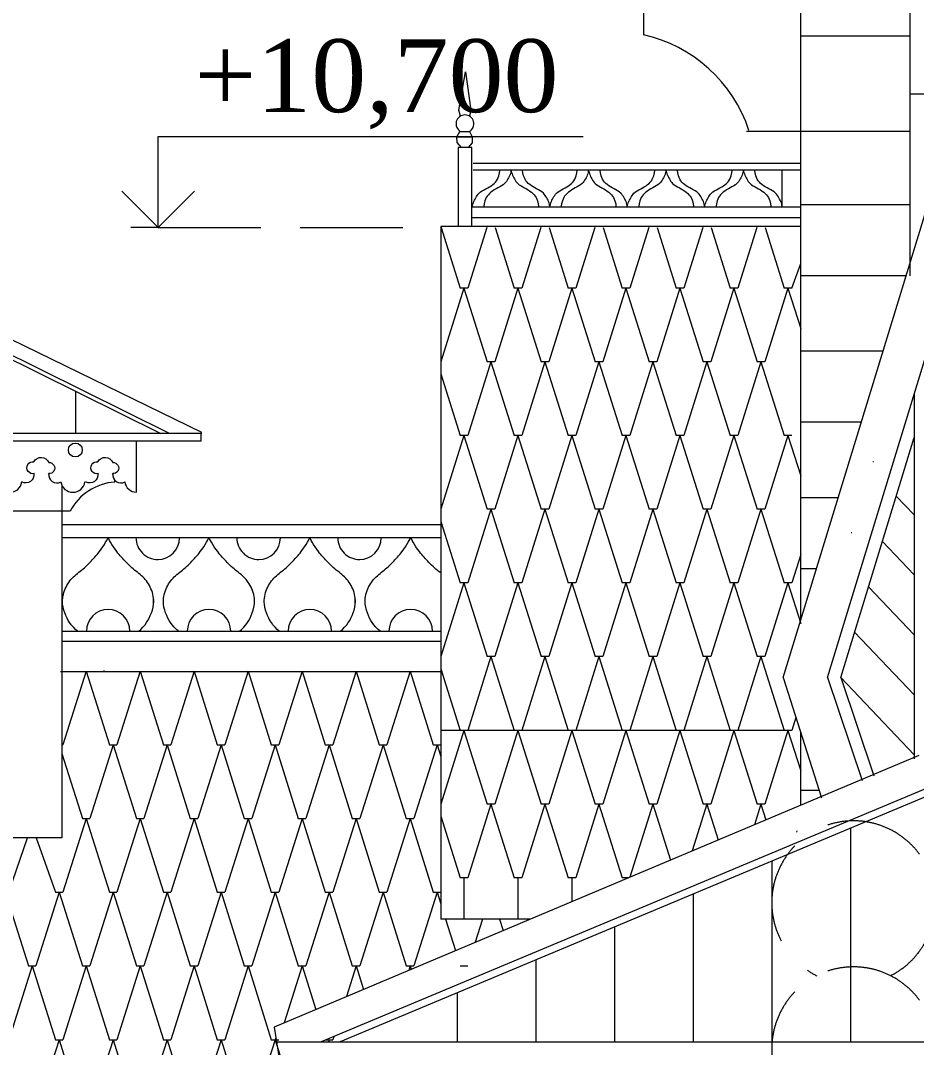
# Model space of a CAD drawing. Header units: millimetres. Extents: x 2399 to 111977, y 1313 to 59551.
# Drawn here: x 38098 to 40561, y 40216 to 43038 of the extents above; entities that cross this region are included whole.
import ezdxf

# ---------------------------------------------------------------- set-up
doc = ezdxf.new("R2010")
doc.units = ezdxf.units.MM
doc.linetypes.add('Невидимая', pattern=[391.222223, 282.222223, -109])
for name, color, linetype, lineweight in [('Basement level', 252, 'Continuous', 13), ('dim Level', 7, 'Continuous', 13), ('main line', 7, 'Continuous', 13)]:
    doc.layers.add(name, color=color, linetype=linetype, lineweight=lineweight)
doc.layers.add('hatch1', color=7, linetype='Continuous', lineweight=20, true_color=0x6a6a6a)
doc.styles.add('СГЕНЕРИР_СТИЛЬ_1', font='georgia.ttf')

msp = doc.modelspace()

# ---------------------------------------------------------------- linework, layer by layer
at = {"layer": 'Basement level', "color": 252, "linetype": 'Continuous', "lineweight": 13}
msp.add_line((40218.2105, 42303.075), (40242.9552, 42370.1423), dxfattribs=at)
at = {"layer": 'dim Level', "color": 7, "linetype": 'Continuous', "lineweight": 13}
for p, q in [((38475.8701, 42469.7343), (38475.8701, 42719.7343)), ((38475.8701, 42719.7343), (39644.4781, 42719.7343)), ((38475.8701, 42469.7343), (38375.8701, 42569.7343)), ((38575.8701, 42569.7343), (38475.8701, 42469.7343)), ((38475.8701, 42469.7343), (38400.8701, 42469.7343)), ((38475.8701, 42469.7343), (38550.8701, 42469.7343))]:
    msp.add_line(p, q, dxfattribs=at)
at = {"layer": 'hatch1', "color": 251, "linetype": 'Continuous', "lineweight": 20, "true_color": 0x6a6a6a}
for p, q in [((39253.2861, 42472.3221), (39306.6937, 42303.075)), ((39379.876, 42469.7343), (39327.285, 42303.075)), ((39402.5903, 42469.7343), (39455.1813, 42303.075)), ((39528.3636, 42469.7343), (39475.7726, 42303.075)), ((39551.0778, 42469.7343), (39603.6689, 42303.075)), ((39676.8512, 42469.7343), (39624.2602, 42303.075)), ((39699.5654, 42469.7343), (39752.1565, 42303.075)), ((39825.3388, 42469.7343), (39772.7478, 42303.075)), ((39848.053, 42469.7343), (39900.644, 42303.075)), ((39973.8264, 42469.7343), (39921.2354, 42303.075)), ((39996.5406, 42469.7343), (40049.1316, 42303.075)), ((40122.314, 42469.7343), (40069.723, 42303.075)), ((40145.0282, 42469.7343), (40197.6192, 42303.075)), ((39316.9894, 42303.075), (39253.0412, 42100.4253)), ((39327.285, 42303.075), (39306.6937, 42303.075)), ((39316.9894, 42303.075), (39380.9375, 42100.4253)), ((39465.4769, 42303.075), (39401.5288, 42100.4253)), ((39475.7726, 42303.075), (39455.1813, 42303.075)), ((39465.4769, 42303.075), (39529.4251, 42100.4253)), ((39613.9645, 42303.075), (39550.0164, 42100.4253)), ((39624.2602, 42303.075), (39603.6689, 42303.075)), ((39613.9645, 42303.075), (39677.9127, 42100.4253)), ((39762.4521, 42303.075), (39698.504, 42100.4253)), ((39772.7478, 42303.075), (39752.1565, 42303.075)), ((39762.4521, 42303.075), (39826.4003, 42100.4253)), ((39910.9397, 42303.075), (39846.9916, 42100.4253)), ((39921.2354, 42303.075), (39900.644, 42303.075)), ((39910.9397, 42303.075), (39974.8878, 42100.4253)), ((40059.4273, 42303.075), (39995.4792, 42100.4253)), ((40069.723, 42303.075), (40049.1316, 42303.075)), ((40059.4273, 42303.075), (40123.3754, 42100.4253)), ((40207.9149, 42303.075), (40143.9668, 42100.4253)), ((40218.2105, 42303.075), (40197.6192, 42303.075)), ((40207.9149, 42303.075), (40242.9552, 42192.0333)), ((39391.2331, 42100.4253), (39327.285, 41897.7756)), ((39401.5288, 42100.4253), (39380.9375, 42100.4253)), ((39391.2331, 42100.4253), (39455.1813, 41897.7756)), ((39539.7207, 42100.4253), (39475.7726, 41897.7756)), ((39550.0164, 42100.4253), (39529.4251, 42100.4253)), ((39539.7207, 42100.4253), (39603.6689, 41897.7756)), ((39688.2083, 42100.4253), (39624.2602, 41897.7756)), ((39698.504, 42100.4253), (39677.9127, 42100.4253)), ((39688.2083, 42100.4253), (39752.1565, 41897.7756)), ((39836.6959, 42100.4253), (39772.7478, 41897.7756)), ((39846.9916, 42100.4253), (39826.4003, 42100.4253)), ((39836.6959, 42100.4253), (39900.644, 41897.7756)), ((39985.1835, 42100.4253), (39921.2354, 41897.7756)), ((39995.4792, 42100.4253), (39974.8878, 42100.4253)), ((39985.1835, 42100.4253), (40049.1316, 41897.7756)), ((40133.6711, 42100.4253), (40069.723, 41897.7756)), ((40143.9668, 42100.4253), (40123.3754, 42100.4253)), ((40133.6711, 42100.4253), (40197.6192, 41897.7756)), ((39253.2861, 42067.0227), (39306.6937, 41897.7756)), ((39316.9894, 41897.7756), (39253.0412, 41695.1259)), ((39327.285, 41897.7756), (39306.6937, 41897.7756)), ((39316.9894, 41897.7756), (39380.9375, 41695.1259)), ((39465.4769, 41897.7756), (39401.5288, 41695.1259)), ((39475.7726, 41897.7756), (39455.1813, 41897.7756)), ((39465.4769, 41897.7756), (39529.4251, 41695.1259)), ((39613.9645, 41897.7756), (39550.0164, 41695.1259)), ((39624.2602, 41897.7756), (39603.6689, 41897.7756)), ((39613.9645, 41897.7756), (39677.9127, 41695.1259)), ((39762.4521, 41897.7756), (39698.504, 41695.1259)), ((39772.7478, 41897.7756), (39752.1565, 41897.7756)), ((39762.4521, 41897.7756), (39826.4003, 41695.1259)), ((39910.9397, 41897.7756), (39846.9916, 41695.1259)), ((39921.2354, 41897.7756), (39900.644, 41897.7756)), ((39910.9397, 41897.7756), (39974.8878, 41695.1259)), ((40059.4273, 41897.7756), (39995.4792, 41695.1259)), ((40069.723, 41897.7756), (40049.1316, 41897.7756)), ((40059.4273, 41897.7756), (40123.3754, 41695.1259)), ((40207.9149, 41897.7756), (40143.9668, 41695.1259)), ((40218.2105, 41897.7756), (40197.6192, 41897.7756)), ((40207.9149, 41897.7756), (40242.9552, 41786.7339)), ((39391.2331, 41695.1259), (39327.285, 41492.4762)), ((39401.5288, 41695.1259), (39380.9375, 41695.1259)), ((39391.2331, 41695.1259), (39455.1813, 41492.4762)), ((39539.7207, 41695.1259), (39475.7726, 41492.4762)), ((39550.0164, 41695.1259), (39529.4251, 41695.1259)), ((39539.7207, 41695.1259), (39603.6689, 41492.4762)), ((39688.2083, 41695.1259), (39624.2602, 41492.4762)), ((39698.504, 41695.1259), (39677.9127, 41695.1259)), ((39688.2083, 41695.1259), (39752.1565, 41492.4762)), ((39836.6959, 41695.1259), (39772.7478, 41492.4762)), ((39846.9916, 41695.1259), (39826.4003, 41695.1259)), ((39836.6959, 41695.1259), (39836.3898, 41694.1559)), ((39836.6959, 41695.1259), (39900.644, 41492.4762)), ((39836.6959, 41695.1259), (39836.9302, 41694.3835)), ((39985.1835, 41695.1259), (39921.2354, 41492.4762)), ((39995.4792, 41695.1259), (39974.8878, 41695.1259)), ((39985.1835, 41695.1259), (40049.1316, 41492.4762)), ((40133.6711, 41695.1259), (40069.723, 41492.4762)), ((40143.9668, 41695.1259), (40123.3754, 41695.1259)), ((40133.6711, 41695.1259), (40197.6192, 41492.4762)), ((39253.2861, 41661.7233), (39306.6937, 41492.4762)), ((40242.9552, 41570.8912), (40218.2105, 41492.4762)), ((39316.9894, 41492.4762), (39253.0412, 41289.8265)), ((39327.285, 41492.4762), (39306.6937, 41492.4762)), ((39316.9894, 41492.4762), (39380.9375, 41289.8265)), ((39465.4769, 41492.4762), (39401.5288, 41289.8265)), ((39475.7726, 41492.4762), (39455.1813, 41492.4762)), ((39465.4769, 41492.4762), (39529.4251, 41289.8265)), ((39613.9645, 41492.4762), (39550.0164, 41289.8265)), ((39624.2602, 41492.4762), (39603.6689, 41492.4762)), ((39613.9645, 41492.4762), (39677.9127, 41289.8265)), ((39762.4521, 41492.4762), (39698.504, 41289.8265)), ((39772.7478, 41492.4762), (39752.1565, 41492.4762)), ((39762.4521, 41492.4762), (39826.4003, 41289.8265)), ((39910.9397, 41492.4762), (39846.9916, 41289.8265)), ((39921.2354, 41492.4762), (39900.644, 41492.4762)), ((39910.9397, 41492.4762), (39974.8878, 41289.8265)), ((40059.4273, 41492.4762), (39995.4792, 41289.8265)), ((40069.723, 41492.4762), (40049.1316, 41492.4762)), ((40059.4273, 41492.4762), (40123.3754, 41289.8265)), ((40207.9149, 41492.4762), (40143.9668, 41289.8265)), ((40218.2105, 41492.4762), (40197.6192, 41492.4762)), ((40207.9149, 41492.4762), (40242.9552, 41381.4345)), ((39391.2331, 41289.8265), (39327.285, 41087.1768)), ((39401.5288, 41289.8265), (39380.9375, 41289.8265)), ((39391.2331, 41289.8265), (39455.1813, 41087.1768)), ((39539.7207, 41289.8265), (39475.7726, 41087.1768)), ((39550.0164, 41289.8265), (39529.4251, 41289.8265)), ((39539.7207, 41289.8265), (39603.6689, 41087.1768)), ((39688.2083, 41289.8265), (39624.2602, 41087.1768)), ((39698.504, 41289.8265), (39677.9127, 41289.8265)), ((39688.2083, 41289.8265), (39752.1565, 41087.1768)), ((39836.6959, 41289.8265), (39772.7478, 41087.1768)), ((39846.9916, 41289.8265), (39826.4003, 41289.8265)), ((39836.6959, 41289.8265), (39836.3898, 41288.8565)), ((39836.6959, 41289.8265), (39900.644, 41087.1768)), ((39836.6959, 41289.8265), (39836.9302, 41289.0841)), ((39985.1835, 41289.8265), (39921.2354, 41087.1768)), ((39995.4792, 41289.8265), (39974.8878, 41289.8265)), ((39985.1835, 41289.8265), (40049.1316, 41087.1768)), ((40133.6711, 41289.8265), (40069.723, 41087.1768)), ((40143.9668, 41289.8265), (40123.3754, 41289.8265)), ((40133.6711, 41289.8265), (40197.6192, 41087.1768)), ((38277.9519, 41250.1817), (38214.0038, 41047.532)), ((38277.9519, 41250.1817), (38341.9001, 41047.532)), ((38426.4395, 41250.1817), (38362.4914, 41047.532)), ((38426.4395, 41250.1817), (38490.3877, 41047.532)), ((38574.9271, 41250.1817), (38510.979, 41047.532)), ((38574.9271, 41250.1817), (38638.8752, 41047.532)), ((38723.4147, 41250.1817), (38659.4666, 41047.532)), ((38723.4147, 41250.1817), (38787.3628, 41047.532)), ((38871.9023, 41250.1817), (38807.9542, 41047.532)), ((38871.9023, 41250.1817), (38935.8504, 41047.532)), ((39020.3899, 41250.1817), (38956.4417, 41047.532)), ((39020.3899, 41250.1817), (39084.338, 41047.532)), ((39168.8775, 41250.1817), (39104.9293, 41047.532)), ((39168.8775, 41250.1817), (39232.8256, 41047.532)), ((39253.2861, 41256.424), (39306.6937, 41087.1768)), ((40229.5051, 41122.9689), (40218.2105, 41087.1768)), ((39316.9894, 41087.1768), (39253.0412, 40884.5271)), ((39327.285, 41087.1768), (39306.6937, 41087.1768)), ((39316.9894, 41087.1768), (39380.9375, 40884.5271)), ((39465.4769, 41087.1768), (39401.5288, 40884.5271)), ((39475.7726, 41087.1768), (39455.1813, 41087.1768)), ((39465.4769, 41087.1768), (39529.4251, 40884.5271)), ((39613.9645, 41087.1768), (39550.0164, 40884.5271)), ((39624.2602, 41087.1768), (39603.6689, 41087.1768)), ((39613.9645, 41087.1768), (39677.9127, 40884.5271)), ((39762.4521, 41087.1768), (39698.504, 40884.5271)), ((39772.7478, 41087.1768), (39752.1565, 41087.1768)), ((39762.4521, 41087.1768), (39826.4003, 40884.5271)), ((39910.9397, 41087.1768), (39846.9916, 40884.5271)), ((39921.2354, 41087.1768), (39900.644, 41087.1768)), ((39910.9397, 41087.1768), (39974.8878, 40884.5271)), ((40059.4273, 41087.1768), (39995.4792, 40884.5271)), ((40069.723, 41087.1768), (40049.1316, 41087.1768)), ((40059.4273, 41087.1768), (40123.3754, 40884.5271)), ((40207.9149, 41087.1768), (40143.9668, 40884.5271)), ((40218.2105, 41087.1768), (40197.6192, 41087.1768)), ((40207.9149, 41087.1768), (40242.9552, 40976.1351)), ((38211.1047, 41047.532), (38214.0038, 41047.532)), ((38352.1957, 41047.532), (38288.2476, 40844.8823)), ((38341.9001, 41047.532), (38362.4914, 41047.532)), ((38352.1957, 41047.532), (38416.1439, 40844.8823)), ((38500.6833, 41047.532), (38436.7352, 40844.8823)), ((38490.3877, 41047.532), (38510.979, 41047.532)), ((38500.6833, 41047.532), (38564.6314, 40844.8823)), ((38649.1709, 41047.532), (38585.2228, 40844.8823)), ((38638.8752, 41047.532), (38659.4666, 41047.532)), ((38649.1709, 41047.532), (38713.119, 40844.8823)), ((38797.6585, 41047.532), (38733.7104, 40844.8823)), ((38787.3628, 41047.532), (38807.9542, 41047.532)), ((38797.6585, 41047.532), (38861.6066, 40844.8823)), ((38946.1461, 41047.532), (38882.1979, 40844.8823)), ((38935.8504, 41047.532), (38956.4417, 41047.532)), ((38946.1461, 41047.532), (39010.0942, 40844.8823)), ((39094.6337, 41047.532), (39030.6855, 40844.8823)), ((39084.338, 41047.532), (39104.9293, 41047.532)), ((39094.6337, 41047.532), (39158.5818, 40844.8823)), ((39243.1213, 41047.532), (39179.1731, 40844.8823)), ((39232.8256, 41047.532), (39253.4169, 41047.532)), ((39243.1213, 41047.532), (39253.2861, 41015.32)), ((38211.1047, 41024.0925), (38267.6563, 40844.8823)), ((39391.2331, 40884.5271), (39327.285, 40681.8774)), ((39401.5288, 40884.5271), (39380.9375, 40884.5271)), ((39391.2331, 40884.5271), (39455.1813, 40681.8774)), ((39539.7207, 40884.5271), (39475.7726, 40681.8774)), ((39550.0164, 40884.5271), (39529.4251, 40884.5271)), ((39539.7207, 40884.5271), (39603.6689, 40681.8774)), ((39688.2083, 40884.5271), (39624.2602, 40681.8774)), ((39698.504, 40884.5271), (39677.9127, 40884.5271)), ((39688.2083, 40884.5271), (39752.1565, 40681.8774)), ((39836.6959, 40884.5271), (39773.3144, 40683.673)), ((39846.9916, 40884.5271), (39826.4003, 40884.5271)), ((39836.6959, 40884.5271), (39836.3898, 40883.5572)), ((39836.6959, 40884.5271), (39885.2087, 40730.7916)), ((39836.6959, 40884.5271), (39836.9302, 40883.7847)), ((39985.1835, 40884.5271), (39944.5571, 40755.7832)), ((39995.4792, 40884.5271), (39974.8878, 40884.5271)), ((39985.1835, 40884.5271), (40016.2793, 40785.9853)), ((40133.6711, 40884.5271), (40115.7997, 40827.8933)), ((40143.9668, 40884.5271), (40123.3754, 40884.5271)), ((40133.6711, 40884.5271), (40147.35, 40841.1791)), ((39253.2861, 40851.1246), (39306.6937, 40681.8774)), ((38277.9519, 40844.8823), (38214.0038, 40642.2326)), ((38267.6563, 40844.8823), (38288.2476, 40844.8823)), ((38277.9519, 40844.8823), (38341.9001, 40642.2326)), ((38426.4395, 40844.8823), (38362.4914, 40642.2326)), ((38416.1439, 40844.8823), (38436.7352, 40844.8823)), ((38426.4395, 40844.8823), (38490.3877, 40642.2326)), ((38574.9271, 40844.8823), (38510.979, 40642.2326)), ((38564.6314, 40844.8823), (38585.2228, 40844.8823)), ((38574.9271, 40844.8823), (38638.8752, 40642.2326)), ((38723.4147, 40844.8823), (38659.4666, 40642.2326)), ((38713.119, 40844.8823), (38733.7104, 40844.8823)), ((38723.4147, 40844.8823), (38787.3628, 40642.2326)), ((38871.9023, 40844.8823), (38807.9542, 40642.2326)), ((38861.6066, 40844.8823), (38882.1979, 40844.8823)), ((38871.9023, 40844.8823), (38935.8504, 40642.2326)), ((39020.3899, 40844.8823), (38956.4417, 40642.2326)), ((39010.0942, 40844.8823), (39030.6855, 40844.8823)), ((39020.3899, 40844.8823), (39084.338, 40642.2326)), ((39168.8775, 40844.8823), (39104.9293, 40642.2326)), ((39158.5818, 40844.8823), (39179.1731, 40844.8823)), ((39168.8775, 40844.8823), (39232.8256, 40642.2326)), ((38065.5162, 40642.2326), (38117.0056, 40791.4833)), ((38140.3415, 40791.4833), (38193.4125, 40642.2326)), ((40232.33, 40811.0083), (40231.2542, 40807.5991)), ((39327.285, 40681.8774), (39306.6937, 40681.8774)), ((39316.9894, 40681.8774), (39316.9894, 40567.851)), ((39475.7726, 40681.8774), (39455.1813, 40681.8774)), ((39465.4769, 40681.8774), (39465.4769, 40567.851)), ((39624.2602, 40681.8774), (39603.6689, 40681.8774)), ((39613.9645, 40681.8774), (39613.9645, 40615.785)), ((39769.0504, 40681.8774), (39752.1565, 40681.8774)), ((38055.2206, 40642.2326), (38119.1687, 40439.5829)), ((38203.7081, 40642.2326), (38139.76, 40439.5829)), ((38193.4125, 40642.2326), (38214.0038, 40642.2326)), ((38203.7081, 40642.2326), (38267.6563, 40439.5829)), ((38352.1957, 40642.2326), (38288.2476, 40439.5829)), ((38341.9001, 40642.2326), (38362.4914, 40642.2326)), ((38352.1957, 40642.2326), (38416.1439, 40439.5829)), ((38500.6833, 40642.2326), (38436.7352, 40439.5829)), ((38490.3877, 40642.2326), (38510.979, 40642.2326)), ((38500.6833, 40642.2326), (38564.6314, 40439.5829)), ((38649.1709, 40642.2326), (38585.2228, 40439.5829)), ((38638.8752, 40642.2326), (38659.4666, 40642.2326)), ((38649.1709, 40642.2326), (38713.119, 40439.5829)), ((38797.6585, 40642.2326), (38733.7104, 40439.5829)), ((38787.3628, 40642.2326), (38807.9542, 40642.2326)), ((38797.6585, 40642.2326), (38861.6066, 40439.5829)), ((38946.1461, 40642.2326), (38882.1979, 40439.5829)), ((38935.8504, 40642.2326), (38956.4417, 40642.2326)), ((38946.1461, 40642.2326), (39010.0942, 40439.5829)), ((39094.6337, 40642.2326), (39030.6855, 40439.5829)), ((39084.338, 40642.2326), (39104.9293, 40642.2326)), ((39094.6337, 40642.2326), (39158.5818, 40439.5829)), ((39243.1213, 40642.2326), (39179.1731, 40439.5829)), ((39232.8256, 40642.2326), (39253.4169, 40642.2326)), ((39243.1213, 40642.2326), (39253.2861, 40610.0206)), ((39266.5931, 40567.851), (39293.7675, 40481.7362)), ((39368.137, 40567.851), (39348.195, 40504.6556)), ((39415.0807, 40567.851), (39424.8382, 40536.9299)), ((38129.4643, 40439.5829), (38065.5162, 40236.9332)), ((38119.1687, 40439.5829), (38139.76, 40439.5829)), ((38129.4643, 40439.5829), (38193.4125, 40236.9332)), ((38277.9519, 40439.5829), (38214.0038, 40236.9332)), ((38267.6563, 40439.5829), (38288.2476, 40439.5829)), ((38277.9519, 40439.5829), (38341.9001, 40236.9332)), ((38426.4395, 40439.5829), (38362.4914, 40236.9332)), ((38416.1439, 40439.5829), (38436.7352, 40439.5829)), ((38426.4395, 40439.5829), (38490.3877, 40236.9332)), ((38574.9271, 40439.5829), (38510.979, 40236.9332)), ((38564.6314, 40439.5829), (38585.2228, 40439.5829)), ((38574.9271, 40439.5829), (38638.8752, 40236.9332)), ((38723.4147, 40439.5829), (38659.4666, 40236.9332)), ((38713.119, 40439.5829), (38733.7104, 40439.5829)), ((38723.4147, 40439.5829), (38787.3628, 40236.9332)), ((38871.9023, 40439.5829), (38822.5936, 40283.3252)), ((38861.6066, 40439.5829), (38882.1979, 40439.5829)), ((38871.9023, 40439.5829), (38909.6436, 40319.9819)), ((39020.3899, 40439.5829), (38993.8363, 40355.4353)), ((39010.0942, 40439.5829), (39030.6855, 40439.5829)), ((39020.3899, 40439.5829), (39040.7142, 40375.1756)), ((39158.5818, 40439.5829), (39179.1731, 40439.5829)), ((39168.8775, 40439.5829), (39165.0789, 40427.5455)), ((39168.8775, 40439.5829), (39171.7849, 40430.3694)), ((39307.0694, 40439.5829), (39327.6607, 40439.5829)), ((38203.7081, 40236.9332), (38139.76, 40034.2835)), ((38193.4125, 40236.9332), (38214.0038, 40236.9332)), ((38203.7081, 40236.9332), (38267.6563, 40034.2835)), ((38352.1957, 40236.9332), (38288.2476, 40034.2835)), ((38341.9001, 40236.9332), (38362.4914, 40236.9332)), ((38352.1957, 40236.9332), (38416.1439, 40034.2835)), ((38500.6833, 40236.9332), (38436.7352, 40034.2835)), ((38490.3877, 40236.9332), (38510.979, 40236.9332)), ((38500.6833, 40236.9332), (38564.6314, 40034.2835)), ((38649.1709, 40236.9332), (38585.2228, 40034.2835)), ((38638.8752, 40236.9332), (38659.4666, 40236.9332)), ((38649.1709, 40236.9332), (38713.119, 40034.2835)), ((38797.6585, 40236.9332), (38733.7104, 40034.2835)), ((38787.3628, 40236.9332), (38807.9542, 40236.9332)), ((38797.6585, 40236.9332), (38861.6066, 40034.2835)), ((38799.753, 40242.2398), (38798.0784, 40236.9332)), ((38935.8504, 40236.9332), (38956.4417, 40236.9332)), ((38946.1461, 40236.9332), (38944.4115, 40231.4363)), ((38959.3597, 40246.18), (38956.4417, 40236.9332))]:
    msp.add_line(p, q, dxfattribs=at)
at = {"layer": 'hatch1', "color": 251, "linetype": 'Невидимая', "lineweight": 20, "true_color": 0x6a6a6a}
for centre in [(40388.4624, 40613.5018), (40388.4624, 40212.0754)]:
    msp.add_arc(centre, 225, 296.7457516, 243.2542484, dxfattribs=at)
at = {"layer": 'hatch1', "color": 251, "linetype": 'Continuous', "lineweight": 20, "true_color": 0x6a6a6a}
for points in [[(39340.0986, 42526.8776), (39340.0986, 42526.8776), (39341.1606, 42532.1505), (39343.0139, 42537.1722), (39344.7864, 42541.975), (39347.1719, 42546.5198), (39349.6825, 42550.9858), (39352.269, 42555.5867), (39354.9804, 42560.1473), (39358.7328, 42563.8468), (39363.9943, 42569.034), (39370.7797, 42572.2524), (39377.3097, 42575.7551), (39383.9206, 42579.301), (39390.5189, 42582.9626), (39396.363, 42587.6633), (39401.504, 42591.7985), (39406.087, 42596.6246), (39409.2239, 42602.4296), (39415.5926, 42614.215), (39415.8926, 42628.1515), (39415.8926, 42628.1515)], [(39446.4668, 42627.2419), (39446.4668, 42627.2419), (39446.1742, 42621.9496), (39444.6187, 42616.9473), (39443.0968, 42612.0527), (39440.5212, 42607.5785), (39437.9501, 42603.1337), (39435.3078, 42598.5658), (39432.6404, 42593.9815), (39428.8998, 42590.2728), (39423.653, 42585.0707), (39416.853, 42581.8672), (39410.3229, 42578.3645), (39403.7121, 42574.8185), (39397.1138, 42571.1569), (39391.2696, 42566.4562), (39386.1287, 42562.3211), (39381.5457, 42557.4949), (39378.4087, 42551.69), (39372.04, 42539.9046), (39371.7401, 42525.9681), (39371.7401, 42525.9681)], [(39446.4668, 42627.2419), (39446.4668, 42627.2419), (39447.5287, 42621.969), (39449.382, 42616.9473), (39451.1545, 42612.1445), (39453.54, 42607.5998), (39456.0507, 42603.1337), (39458.6372, 42598.5328), (39461.3485, 42593.9722), (39465.101, 42590.2728), (39470.3625, 42585.0856), (39477.1478, 42581.8672), (39483.6779, 42578.3645), (39490.2887, 42574.8185), (39496.887, 42571.1569), (39502.7311, 42566.4562), (39507.8721, 42562.3211), (39512.4551, 42557.4949), (39515.5921, 42551.69), (39521.9608, 42539.9046), (39522.2607, 42525.9681), (39522.2607, 42525.9681)], [(39552.997, 42526.8776), (39552.997, 42526.8776), (39552.7044, 42532.17), (39551.149, 42537.1722), (39549.627, 42542.0668), (39547.0514, 42546.5411), (39544.4803, 42550.9858), (39541.8381, 42555.5538), (39539.1706, 42560.1381), (39535.4301, 42563.8468), (39530.1833, 42569.0489), (39523.3832, 42572.2524), (39516.8531, 42575.7551), (39510.2423, 42579.301), (39503.644, 42582.9626), (39497.7999, 42587.6633), (39492.6589, 42591.7985), (39488.0759, 42596.6246), (39484.939, 42602.4296), (39478.5703, 42614.215), (39478.2703, 42628.1515), (39478.2703, 42628.1515)], [(39552.997, 42526.8776), (39552.997, 42526.8776), (39554.059, 42532.1505), (39555.9123, 42537.1722), (39557.6848, 42541.975), (39560.0702, 42546.5198), (39562.5809, 42550.9858), (39565.1674, 42555.5867), (39567.8787, 42560.1473), (39571.6312, 42563.8468), (39576.8927, 42569.034), (39583.678, 42572.2524), (39590.2081, 42575.7551), (39596.8189, 42579.301), (39603.4173, 42582.9626), (39609.2614, 42587.6633), (39614.4024, 42591.7985), (39618.9854, 42596.6246), (39622.1223, 42602.4296), (39628.491, 42614.215), (39628.7909, 42628.1515), (39628.7909, 42628.1515)], [(39659.3652, 42627.2419), (39659.3652, 42627.2419), (39659.0726, 42621.9496), (39657.5171, 42616.9473), (39655.9951, 42612.0527), (39653.4195, 42607.5785), (39650.8485, 42603.1337), (39648.2062, 42598.5658), (39645.5387, 42593.9815), (39641.7982, 42590.2728), (39636.5514, 42585.0707), (39629.7514, 42581.8672), (39623.2213, 42578.3645), (39616.6105, 42574.8185), (39610.0122, 42571.1569), (39604.168, 42566.4562), (39599.027, 42562.3211), (39594.444, 42557.4949), (39591.3071, 42551.69), (39584.9384, 42539.9046), (39584.6385, 42525.9681), (39584.6385, 42525.9681)], [(39659.3652, 42627.2419), (39659.3652, 42627.2419), (39660.4271, 42621.969), (39662.2804, 42616.9473), (39664.0529, 42612.1445), (39666.4384, 42607.5998), (39668.9491, 42603.1337), (39671.5355, 42598.5328), (39674.2469, 42593.9722), (39677.9993, 42590.2728), (39683.2609, 42585.0856), (39690.0462, 42581.8672), (39696.5763, 42578.3645), (39703.1871, 42574.8185), (39709.7854, 42571.1569), (39715.6295, 42566.4562), (39720.7705, 42562.3211), (39725.3535, 42557.4949), (39728.4904, 42551.69), (39734.8591, 42539.9046), (39735.1591, 42525.9681), (39735.1591, 42525.9681)], [(39765.8954, 42526.8776), (39765.8954, 42526.8776), (39765.6028, 42532.17), (39764.0474, 42537.1722), (39762.5254, 42542.0668), (39759.9498, 42546.5411), (39757.3787, 42550.9858), (39754.7364, 42555.5538), (39752.069, 42560.1381), (39748.3284, 42563.8468), (39743.0817, 42569.0489), (39736.2816, 42572.2524), (39729.7515, 42575.7551), (39723.1407, 42579.301), (39716.5424, 42582.9626), (39710.6983, 42587.6633), (39705.5573, 42591.7985), (39700.9743, 42596.6246), (39697.8373, 42602.4296), (39691.4686, 42614.215), (39691.1687, 42628.1515), (39691.1687, 42628.1515)], [(39765.8954, 42526.8776), (39765.8954, 42526.8776), (39766.9574, 42532.1505), (39768.8107, 42537.1722), (39770.5832, 42541.975), (39772.9686, 42546.5198), (39775.4793, 42550.9858), (39778.0658, 42555.5867), (39780.7771, 42560.1473), (39784.5296, 42563.8468), (39789.7911, 42569.034), (39796.5764, 42572.2524), (39803.1065, 42575.7551), (39809.7173, 42579.301), (39816.3156, 42582.9626), (39822.1598, 42587.6633), (39827.3007, 42591.7985), (39831.8837, 42596.6246), (39835.0207, 42602.4296), (39841.3894, 42614.215), (39841.6893, 42628.1515), (39841.6893, 42628.1515)], [(39872.2635, 42627.2419), (39872.2635, 42627.2419), (39871.971, 42621.9496), (39870.4155, 42616.9473), (39868.8935, 42612.0527), (39866.3179, 42607.5785), (39863.7469, 42603.1337), (39861.1046, 42598.5658), (39858.4371, 42593.9815), (39854.6966, 42590.2728), (39849.4498, 42585.0707), (39842.6497, 42581.8672), (39836.1197, 42578.3645), (39829.5088, 42574.8185), (39822.9105, 42571.1569), (39817.0664, 42566.4562), (39811.9254, 42562.3211), (39807.3424, 42557.4949), (39804.2055, 42551.69), (39797.8368, 42539.9046), (39797.5368, 42525.9681), (39797.5368, 42525.9681)], [(39872.2635, 42627.2419), (39872.2635, 42627.2419), (39873.3255, 42621.969), (39875.1788, 42616.9473), (39876.9513, 42612.1445), (39879.3367, 42607.5998), (39881.8474, 42603.1337), (39884.4339, 42598.5328), (39887.1453, 42593.9722), (39890.8977, 42590.2728), (39896.1592, 42585.0856), (39902.9445, 42581.8672), (39909.4746, 42578.3645), (39916.0855, 42574.8185), (39922.6838, 42571.1569), (39928.5279, 42566.4562), (39933.6689, 42562.3211), (39938.2519, 42557.4949), (39941.3888, 42551.69), (39947.7575, 42539.9046), (39948.0575, 42525.9681), (39948.0575, 42525.9681)], [(39978.7938, 42526.8776), (39978.7938, 42526.8776), (39978.5012, 42532.17), (39976.9457, 42537.1722), (39975.4238, 42542.0668), (39972.8482, 42546.5411), (39970.2771, 42550.9858), (39967.6348, 42555.5538), (39964.9674, 42560.1381), (39961.2268, 42563.8468), (39955.98, 42569.0489), (39949.18, 42572.2524), (39942.6499, 42575.7551), (39936.0391, 42579.301), (39929.4408, 42582.9626), (39923.5967, 42587.6633), (39918.4557, 42591.7985), (39913.8727, 42596.6246), (39910.7357, 42602.4296), (39904.367, 42614.215), (39904.0671, 42628.1515), (39904.0671, 42628.1515)], [(39978.7938, 42526.8776), (39978.7938, 42526.8776), (39979.8558, 42532.1505), (39981.7091, 42537.1722), (39983.4816, 42541.975), (39985.867, 42546.5198), (39988.3777, 42550.9858), (39990.9642, 42555.5867), (39993.6755, 42560.1473), (39997.428, 42563.8468), (40002.6895, 42569.034), (40009.4748, 42572.2524), (40016.0049, 42575.7551), (40022.6157, 42579.301), (40029.214, 42582.9626), (40035.0581, 42587.6633), (40040.1991, 42591.7985), (40044.7821, 42596.6246), (40047.9191, 42602.4296), (40054.2878, 42614.215), (40054.5877, 42628.1515), (40054.5877, 42628.1515)], [(40085.1619, 42627.2419), (40085.1619, 42627.2419), (40084.8693, 42621.9496), (40083.3139, 42616.9473), (40081.7919, 42612.0527), (40079.2163, 42607.5785), (40076.6452, 42603.1337), (40074.0029, 42598.5658), (40071.3355, 42593.9815), (40067.595, 42590.2728), (40062.3482, 42585.0707), (40055.5481, 42581.8672), (40049.018, 42578.3645), (40042.4072, 42574.8185), (40035.8089, 42571.1569), (40029.9648, 42566.4562), (40024.8238, 42562.3211), (40020.2408, 42557.4949), (40017.1039, 42551.69), (40010.7352, 42539.9046), (40010.4352, 42525.9681), (40010.4352, 42525.9681)], [(40085.1619, 42627.2419), (40085.1619, 42627.2419), (40086.2239, 42621.969), (40088.0772, 42616.9473), (40089.8497, 42612.1445), (40092.2351, 42607.5998), (40094.7458, 42603.1337), (40097.3323, 42598.5328), (40100.0436, 42593.9722), (40103.7961, 42590.2728), (40109.0576, 42585.0856), (40115.8429, 42581.8672), (40122.373, 42578.3645), (40128.9838, 42574.8185), (40135.5821, 42571.1569), (40141.4263, 42566.4562), (40146.5673, 42562.3211), (40151.1502, 42557.4949), (40154.2872, 42551.69), (40160.6559, 42539.9046), (40160.9558, 42525.9681), (40160.9558, 42525.9681)], [(40191.6922, 42526.8776), (40191.6922, 42526.8776), (40191.3996, 42532.17), (40189.8441, 42537.1722), (40188.3222, 42542.0668), (40185.7466, 42546.5411), (40183.1755, 42550.9858), (40180.5332, 42555.5538), (40177.8658, 42560.1381), (40174.1252, 42563.8468), (40168.8784, 42569.0489), (40162.0784, 42572.2524), (40155.5483, 42575.7551), (40148.9375, 42579.301), (40142.3392, 42582.9626), (40136.495, 42587.6633), (40131.3541, 42591.7985), (40126.7711, 42596.6246), (40123.6341, 42602.4296), (40117.2654, 42614.215), (40116.9655, 42628.1515), (40116.9655, 42628.1515)]]:
    msp.add_open_spline(points, degree=3, knots=[0, 0, 0, 0, 1, 1, 1, 2, 2, 2, 3, 3, 3, 4, 4, 4, 5, 5, 5, 6, 6, 6, 7, 7, 7, 7], dxfattribs=at)
at = {"layer": 'main line', "color": 7, "linetype": 'Continuous', "lineweight": 13}
for p, q in [((40542.9552, 43451.2267), (40542.9552, 42336.7214)), ((40242.9552, 41390.0301), (40242.9552, 43431.2029)), ((39810.6109, 43141.7935), (39810.6109, 42999.5497)), ((40542.9552, 43033.4865), (40542.9552, 42838.2627)), ((40542.9552, 42995.4214), (40242.9552, 42995.4214)), ((39302.5401, 42792.4214), (39321.2983, 42897.3144)), ((39321.2983, 42897.3144), (39336.2284, 42791.6557)), ((40542.9552, 42837.3752), (41460.948, 42837.3752)), ((39307.9184, 42775.926), (39302.5401, 42792.4214)), ((39336.2284, 42791.6557), (39331.9926, 42775.713)), ((39297.5634, 42718.9197), (39305.9855, 42733.0841)), ((39297.5634, 42718.9197), (39339.2909, 42718.9197)), ((39298.7119, 42703.224), (39297.5634, 42718.9197)), ((39305.9855, 42733.0841), (39332.4002, 42733.0841)), ((39332.4002, 42733.0841), (39339.2909, 42718.9197)), ((39339.2909, 42718.9197), (39339.2909, 42702.4584)), ((40093.8015, 42734.0356), (40242.9552, 42734.0356)), ((40242.9552, 42734.0356), (40542.9552, 42734.0356)), ((39310.1965, 42689.7185), (39298.7119, 42703.224)), ((39338.8643, 42689.7185), (39301.3183, 42689.7185)), ((39301.3183, 42689.7185), (39301.3183, 42472.3221)), ((39339.2909, 42702.4584), (39328.9548, 42689.7185)), ((39338.8643, 42472.3221), (39338.8643, 42689.7185)), ((39342.0888, 42628.1515), (39841.6893, 42628.1515)), ((39342.0888, 42628.1515), (40242.9552, 42628.1515)), ((39342.0888, 42628.1515), (39628.7909, 42628.1515)), ((39342.0888, 42628.1515), (40242.9552, 42628.1515)), ((39342.0888, 42628.1515), (40242.9552, 42628.1515)), ((39342.0888, 42628.1515), (40242.9552, 42628.1515)), ((39342.0888, 42628.1515), (40242.9552, 42628.1515)), ((39342.0888, 42628.1515), (40242.9552, 42628.1515)), ((39342.0888, 42628.1515), (40054.5877, 42628.1515)), ((39342.0888, 42628.1515), (39415.8926, 42628.1515)), ((39342.0888, 42628.1515), (40242.9552, 42628.1515)), ((39342.0888, 42628.1515), (40242.9552, 42628.1515)), ((39342.0888, 42628.1515), (40242.9552, 42628.1515)), ((39342.0888, 42628.1515), (40242.9552, 42628.1515)), ((39342.0888, 42628.1515), (40242.9552, 42628.1515)), ((39342.4059, 42646.7004), (40242.9552, 42646.7004)), ((40191.6922, 42526.8776), (40191.6922, 42628.1515)), ((40542.9552, 42630.9166), (40542.9552, 42554.2403)), ((39340.3421, 42525.9681), (39735.1591, 42525.9681)), ((39340.3421, 42525.9681), (40160.9558, 42525.9681)), ((39340.3421, 42525.9681), (39948.0575, 42525.9681)), ((39340.3421, 42525.9681), (40242.9552, 42525.9681)), ((39340.3421, 42525.9681), (40242.9552, 42525.9681)), ((39340.3421, 42525.9681), (40242.9552, 42525.9681)), ((39340.3421, 42525.9681), (40242.9552, 42525.9681)), ((39340.3421, 42525.9681), (40242.9552, 42525.9681)), ((40194.6126, 41232.2053), (40594.3972, 42537.3894)), ((40542.9552, 42531.7734), (40242.9552, 42531.7734)), ((39339.8471, 42497.0084), (40242.9552, 42497.0084)), ((39339.8471, 42497.0084), (40242.9552, 42497.0084)), ((40241.5081, 42472.3221), (39253.2861, 42472.3221)), ((39253.2861, 42472.3221), (39253.2861, 40567.851)), ((40532.9316, 42336.7214), (40242.9552, 42336.7214)), ((38596.4431, 41905.8668), (38016.8054, 42187.9148)), ((37975.4979, 42154.6621), (38483.9109, 41903.6763)), ((38507.5555, 41903.6763), (37985.835, 42162.0367)), ((40469.3677, 42129.2034), (40242.9552, 42129.2034)), ((40316.4733, 41232.2053), (40594.3972, 42139.5485)), ((38249.1403, 42019.5744), (38249.1403, 41903.6763)), ((40555.1321, 42011.3591), (40555.1321, 41008.7329)), ((40409.6223, 41934.1515), (40242.9552, 41934.1515)), ((38596.4431, 41903.6763), (36850.4873, 41903.6763)), ((38594.4646, 41881.7898), (38594.4646, 41903.6763)), ((40352.9548, 41232.2053), (40555.1321, 41892.2574)), ((38594.4646, 41881.7898), (37731.2691, 41881.7898)), ((38416.2072, 41741.7125), (38416.2072, 41881.9425)), ((40443.3567, 41825.4504), (40441.7556, 41825.4504)), ((38211.1047, 41761.5893), (38211.1047, 40791.4833)), ((38356.9161, 41769.8891), (38356.9161, 41774.8906)), ((40346.0585, 41726.6335), (40242.9552, 41726.6335)), ((40505.7857, 41731.1552), (40555.1321, 41679.2656)), ((38233.9461, 41689.8439), (37212.9843, 41689.8439)), ((39253.2861, 41652.6094), (38211.1047, 41652.6094)), ((39253.2861, 41616.79), (38211.1047, 41616.79)), ((40383.6113, 41630.3984), (40382.0102, 41630.3984)), ((40467.578, 41606.4178), (40555.1321, 41514.3512)), ((40286.3131, 41531.5815), (40242.9552, 41531.5815)), ((40286.2605, 41531.4097), (40242.9552, 41531.4097)), ((40429.3703, 41481.6803), (40555.1321, 41349.4368)), ((38463.5483, 41433.8718), (38463.5483, 41449.1308)), ((38740.9009, 41433.8718), (38740.9009, 41449.1308)), ((39018.2534, 41433.8718), (39018.2534, 41449.1308)), ((38211.1047, 41359.6942), (39253.2861, 41359.6942)), ((40391.1625, 41356.9428), (40555.1321, 41184.5224)), ((38211.1047, 41332.2904), (39253.2861, 41332.2904)), ((39253.2861, 41248.5515), (38207.3567, 41248.5515)), ((38327.7155, 41248.5515), (38207.3567, 41248.5515)), ((39253.2861, 41248.5515), (38207.3567, 41248.5515)), ((38327.7155, 41248.5515), (38207.3567, 41248.5515)), ((39253.2861, 41248.5515), (38211.1047, 41248.5515)), ((39253.2861, 41248.5515), (38211.1047, 41248.5515)), ((38327.7155, 41248.5515), (38327.7155, 41252.0607)), ((38327.7155, 41248.5515), (38327.7155, 41252.0607)), ((40194.6126, 41232.2053), (40300.275, 40901.4127)), ((40316.4733, 41232.2053), (40412.1564, 40949.0616)), ((40352.9548, 41232.2053), (40555.1321, 41019.6081)), ((40352.9548, 41232.2053), (40444.2516, 40962.0412)), ((40218.2105, 41087.1768), (39253.2861, 41087.1768)), ((40242.9552, 40881.4384), (40242.9552, 41080.8613)), ((40567.8081, 41018.2337), (38794.9629, 40271.6899)), ((40667.1062, 40960.8807), (38924.1302, 40231.4363)), ((40667.1062, 40938.4306), (38976.567, 40231.4363)), ((40293.8058, 40921.6654), (40242.9552, 40921.6654)), ((40381.3114, 40231.4363), (40381.3114, 40818.9094)), ((38211.1047, 40791.4833), (38061.1509, 40791.4833)), ((38162.0445, 40791.4833), (38061.1509, 40791.4833)), ((40164.9957, 40231.4363), (40164.9957, 40728.4448)), ((39948.68, 40231.4363), (39948.68, 40637.9802)), ((39498.2675, 40567.851), (39253.2861, 40567.851)), ((39732.3643, 40231.4363), (39732.3643, 40547.5156)), ((39516.0486, 40231.4363), (39516.0486, 40457.051)), ((39299.7329, 40231.4363), (39299.7329, 40366.5864)), ((38794.9629, 40271.6899), (38809.9666, 40179.4455)), ((38801.5102, 40231.4363), (42078.7329, 40231.4363))]:
    msp.add_line(p, q, dxfattribs=at)
at = {"layer": 'main line', "color": 7, "linetype": 'Невидимая', "lineweight": 13}
msp.add_line((38475.8701, 42469.7343), (39155.4089, 42469.7343), dxfattribs=at)
at = {"layer": 'main line', "color": 7, "linetype": 'Continuous', "lineweight": 13, "flags": 128}
for points in [[(38135.9311, 41792.8607, -1.219803903), (38134.5006, 41825.5426, -0.63216014), (38175.4646, 41823.5444, -1.067465283), (38175.2299, 41792.8607, 0.60309642), (38208.6216, 41770.0945)], [(38135.9311, 41792.8607, -1.219803903), (38134.5006, 41825.5426, -0.63216014), (38175.4646, 41823.5444, -1.067465283), (38175.2299, 41792.8607, 0.60309642), (38208.6216, 41770.0945)], [(38135.9311, 41792.8607, -1.219803903), (38134.5006, 41825.5426, -0.63216014), (38175.4646, 41823.5444, -1.067465283), (38175.2299, 41792.8607, 0.60309642), (38208.6216, 41770.0945)], [(38135.9311, 41792.8607, -1.219803903), (38134.5006, 41825.5426, -0.63216014), (38175.4646, 41823.5444, -1.067465283), (38175.2299, 41792.8607, 0.60309642), (38208.6216, 41770.0945)], [(38135.9311, 41792.8607, -1.219803903), (38134.5006, 41825.5426, -0.63216014), (38175.4646, 41823.5444, -1.067465283), (38175.2299, 41792.8607, 0.60309642), (38208.6216, 41770.0945)], [(38135.9311, 41792.8607, -1.219803903), (38134.5006, 41825.5426, -0.63216014), (38175.4646, 41823.5444, -1.067465283), (38175.2299, 41792.8607, 0.60309642), (38208.6216, 41770.0945)], [(38311.7978, 41792.8607, -1.219803903), (38310.3673, 41825.5426, -0.63216014), (38351.3313, 41823.5444, -1.067465283), (38351.0966, 41792.8607, 0.60309642), (38384.4883, 41770.0945)], [(38311.7978, 41792.8607, -1.219803903), (38310.3673, 41825.5426, -0.63216014), (38351.3313, 41823.5444, -1.067465283), (38351.0966, 41792.8607, 0.60309642), (38384.4883, 41770.0945)], [(38311.7978, 41792.8607, -1.219803903), (38310.3673, 41825.5426, -0.63216014), (38351.3313, 41823.5444, -1.067465283), (38351.0966, 41792.8607, 0.60309642), (38384.4883, 41770.0945)], [(38311.7978, 41792.8607, -1.219803903), (38310.3673, 41825.5426, -0.63216014), (38351.3313, 41823.5444, -1.067465283), (38351.0966, 41792.8607, 0.60309642), (38384.4883, 41770.0945)], [(38311.7978, 41792.8607, -1.219803903), (38310.3673, 41825.5426, -0.63216014), (38351.3313, 41823.5444, -1.067465283), (38351.0966, 41792.8607, 0.60309642), (38384.4883, 41770.0945)], [(38311.7978, 41792.8607, -1.219803903), (38310.3673, 41825.5426, -0.63216014), (38351.3313, 41823.5444, -1.067465283), (38351.0966, 41792.8607, 0.60309642), (38384.4883, 41770.0945)], [(38134.7334, 41792.8607, -0.60309642), (38101.3416, 41770.0945)], [(38134.7334, 41792.8607, -0.60309642), (38101.3416, 41770.0945)], [(38134.7334, 41792.8607, -0.60309642), (38101.3416, 41770.0945)], [(38134.7334, 41792.8607, -0.60309642), (38101.3416, 41770.0945)], [(38134.7334, 41792.8607, -0.60309642), (38101.3416, 41770.0945)], [(38134.7334, 41792.8607, -0.60309642), (38101.3416, 41770.0945)], [(38174.0322, 41792.8607, 0.017938026), (38175.2035, 41792.6169)], [(38174.0322, 41792.8607, 0.017938026), (38175.2035, 41792.6169)], [(38174.0322, 41792.8607, 0.017938026), (38175.2035, 41792.6169)], [(38174.0322, 41792.8607, 0.017938026), (38175.2035, 41792.6169)], [(38174.0322, 41792.8607, 0.017938026), (38175.2035, 41792.6169)], [(38174.0322, 41792.8607, 0.017938026), (38175.2035, 41792.6169)], [(38310.6001, 41792.8607, -0.60309642), (38277.2083, 41770.0945)], [(38310.6001, 41792.8607, -0.60309642), (38277.2083, 41770.0945)], [(38310.6001, 41792.8607, -0.60309642), (38277.2083, 41770.0945)], [(38310.6001, 41792.8607, -0.60309642), (38277.2083, 41770.0945)], [(38310.6001, 41792.8607, -0.60309642), (38277.2083, 41770.0945)], [(38310.6001, 41792.8607, -0.60309642), (38277.2083, 41770.0945)], [(38311.7978, 41792.8607, -0.017938026), (38310.6264, 41792.6169)], [(38349.8989, 41792.8607, 0.017938026), (38351.0702, 41792.6169)], [(38349.8989, 41792.8607, 0.017938026), (38351.0702, 41792.6169)], [(38349.8989, 41792.8607, 0.017938026), (38351.0702, 41792.6169)], [(38349.8989, 41792.8607, 0.017938026), (38351.0702, 41792.6169)], [(38349.8989, 41792.8607, 0.017938026), (38351.0702, 41792.6169)], [(38349.8989, 41792.8607, 0.017938026), (38351.0702, 41792.6169)]]:
    msp.add_lwpolyline(points, format="xyb", dxfattribs=at)
at = {"layer": 'main line', "color": 7, "linetype": 'Continuous', "lineweight": 13}
msp.add_circle((38248.3564, 41857.9734), 19.1338, dxfattribs=at)
msp.add_circle((38248.3564, 41857.9734), 19.1338, dxfattribs=at)
msp.add_circle((38248.3564, 41857.9734), 19.1338, dxfattribs=at)
msp.add_circle((38248.3564, 41857.9734), 19.1338, dxfattribs=at)
msp.add_circle((38248.3564, 41857.9734), 19.1338, dxfattribs=at)
msp.add_circle((38248.3564, 41857.9734), 19.1338, dxfattribs=at)
for centre, radius, start, end in [((39722.6005, 42611.0529), 398.3411, 18.3305634, 77.2356167), ((39319.7671, 42754.5221), 24.4646, 298.8026305, 241.1973695), ((38068.2756, 41775.133), 33.4476, 188.6639434, 351.3360566), ((38241.6876, 41775.133), 33.4476, 188.6639434, 351.3360566), ((38368.1449, 41618.1594), 152.1446, 94.2324514, 151.8903814), ((38417.5543, 41775.133), 33.4476, 188.6639434, 267.6918043), ((38475.1296, 41616.79), 59.9168, 180, 270.7373388), ((38475.1296, 41616.79), 59.9168, 270, 0), ((38752.4821, 41616.79), 59.9168, 180, 270.7373388), ((38752.4821, 41616.79), 59.9168, 270, 0), ((39029.8347, 41616.79), 59.9168, 180, 270.7373388), ((39029.8347, 41616.79), 59.9168, 270, 0), ((38338.5483, 41359.6942), 59.814, 0, 180), ((38615.9009, 41359.6942), 59.814, 0, 180), ((38893.2534, 41359.6942), 59.814, 0, 180), ((39170.606, 41359.6942), 59.814, 0, 180)]:
    msp.add_arc(centre, radius, start, end, dxfattribs=at)
for points, knots in [([(37940.454, 43000.9959), (37940.454, 43000.9959), (37996.8768, 43026.9524), (38044.7176, 43065.4287), (38077.8187, 43092.0505), (38106.8773, 43123.5912), (38129.2925, 43159.6902), (38151.166, 43194.9169), (38166.6547, 43233.5955), (38176.488, 43273.9254), (38190.8023, 43332.6331), (38194.7318, 43393.585), (38183.0734, 43452.8294), (38170.5776, 43516.3299), (38140.4245, 43574.5023), (38100.0628, 43625.1495), (38061.1008, 43674.0403), (38012.8863, 43714.4417), (37965.7201, 43755.5409), (37925.936, 43790.2077), (37885.0665, 43824.6061), (37856.4021, 43868.8103), (37821.9446, 43921.948), (37806.9634, 43984.7778), (37806.9634, 43984.7778)], [0, 0, 0, 0, 1, 1, 1, 2, 2, 2, 3, 3, 3, 4, 4, 4, 5, 5, 5, 6, 6, 6, 7, 7, 7, 8, 8, 8, 8]), ([(38255.1156, 41359.6942), (38255.1156, 41359.6942), (38244.8153, 41367.476), (38236.9514, 41377.5001), (38230.9856, 41385.1047), (38226.3989, 41393.6763), (38222.5453, 41402.5542), (38218.1887, 41412.591), (38214.6036, 41422.9895), (38213.5483, 41433.8718), (38212.1373, 41448.4224), (38214.8851, 41463.0191), (38220.6663, 41476.4638), (38225.9351, 41488.7171), (38233.6712, 41499.7164), (38243.2149, 41509.0341), (38252.5539, 41518.1519), (38263.5829, 41525.3451), (38273.2799, 41534.0882), (38278.5453, 41538.8357), (38283.4477, 41543.96), (38288.3123, 41549.1207), (38297.3471, 41558.7053), (38306.5853, 41568.1264), (38314.6191, 41578.5592), (38328.3956, 41596.4495), (38338.5483, 41616.79), (38338.5483, 41616.79)], [0, 0, 0, 0, 1, 1, 1, 2, 2, 2, 3, 3, 3, 4, 4, 4, 5, 5, 5, 6, 6, 6, 7, 7, 7, 8, 8, 8, 9, 9, 9, 9]), ([(38421.981, 41359.6942), (38421.981, 41359.6942), (38432.2813, 41367.476), (38440.1452, 41377.5001), (38446.111, 41385.1047), (38450.6977, 41393.6763), (38454.5513, 41402.5542), (38458.9079, 41412.591), (38462.493, 41422.9895), (38463.5483, 41433.8718), (38464.9593, 41448.4224), (38462.2115, 41463.0191), (38456.4304, 41476.4638), (38451.1616, 41488.7171), (38443.4254, 41499.7164), (38433.8817, 41509.0341), (38424.5427, 41518.1519), (38413.5137, 41525.3451), (38403.8168, 41534.0882), (38398.5513, 41538.8357), (38393.6489, 41543.96), (38388.7843, 41549.1207), (38379.7495, 41558.7053), (38370.5113, 41568.1264), (38362.4775, 41578.5592), (38348.7011, 41596.4495), (38338.5483, 41616.79), (38338.5483, 41616.79)], [0, 0, 0, 0, 1, 1, 1, 2, 2, 2, 3, 3, 3, 4, 4, 4, 5, 5, 5, 6, 6, 6, 7, 7, 7, 8, 8, 8, 9, 9, 9, 9]), ([(38532.4682, 41359.6942), (38532.4682, 41359.6942), (38522.1678, 41367.476), (38514.304, 41377.5001), (38508.3382, 41385.1047), (38503.7515, 41393.6763), (38499.8979, 41402.5542), (38495.5413, 41412.591), (38491.9562, 41422.9895), (38490.9009, 41433.8718), (38489.4899, 41448.4224), (38492.2377, 41463.0191), (38498.0188, 41476.4638), (38503.2876, 41488.7171), (38511.0237, 41499.7164), (38520.5675, 41509.0341), (38529.9064, 41518.1519), (38540.9355, 41525.3451), (38550.6324, 41534.0882), (38555.8978, 41538.8357), (38560.8002, 41543.96), (38565.6649, 41549.1207), (38574.6997, 41558.7053), (38583.9379, 41568.1264), (38591.9717, 41578.5592), (38605.7481, 41596.4495), (38615.9009, 41616.79), (38615.9009, 41616.79)], [0, 0, 0, 0, 1, 1, 1, 2, 2, 2, 3, 3, 3, 4, 4, 4, 5, 5, 5, 6, 6, 6, 7, 7, 7, 8, 8, 8, 9, 9, 9, 9]), ([(38699.3335, 41359.6942), (38699.3335, 41359.6942), (38709.6339, 41367.476), (38717.4978, 41377.5001), (38723.4635, 41385.1047), (38728.0503, 41393.6763), (38731.9039, 41402.5542), (38736.2605, 41412.591), (38739.8456, 41422.9895), (38740.9009, 41433.8718), (38742.3119, 41448.4224), (38739.564, 41463.0191), (38733.7829, 41476.4638), (38728.5141, 41488.7171), (38720.778, 41499.7164), (38711.2342, 41509.0341), (38701.8953, 41518.1519), (38690.8662, 41525.3451), (38681.1693, 41534.0882), (38675.9039, 41538.8357), (38671.0015, 41543.96), (38666.1368, 41549.1207), (38657.1021, 41558.7053), (38647.8639, 41568.1264), (38639.83, 41578.5592), (38626.0536, 41596.4495), (38615.9009, 41616.79), (38615.9009, 41616.79)], [0, 0, 0, 0, 1, 1, 1, 2, 2, 2, 3, 3, 3, 4, 4, 4, 5, 5, 5, 6, 6, 6, 7, 7, 7, 8, 8, 8, 9, 9, 9, 9]), ([(38809.8208, 41359.6942), (38809.8208, 41359.6942), (38799.5204, 41367.476), (38791.6565, 41377.5001), (38785.6908, 41385.1047), (38781.104, 41393.6763), (38777.2504, 41402.5542), (38772.8938, 41412.591), (38769.3087, 41422.9895), (38768.2534, 41433.8718), (38766.8424, 41448.4224), (38769.5903, 41463.0191), (38775.3714, 41476.4638), (38780.6402, 41488.7171), (38788.3763, 41499.7164), (38797.9201, 41509.0341), (38807.259, 41518.1519), (38818.288, 41525.3451), (38827.985, 41534.0882), (38833.2504, 41538.8357), (38838.1528, 41543.96), (38843.0174, 41549.1207), (38852.0522, 41558.7053), (38861.2904, 41568.1264), (38869.3242, 41578.5592), (38883.1007, 41596.4495), (38893.2534, 41616.79), (38893.2534, 41616.79)], [0, 0, 0, 0, 1, 1, 1, 2, 2, 2, 3, 3, 3, 4, 4, 4, 5, 5, 5, 6, 6, 6, 7, 7, 7, 8, 8, 8, 9, 9, 9, 9]), ([(38976.6861, 41359.6942), (38976.6861, 41359.6942), (38986.9864, 41367.476), (38994.8503, 41377.5001), (39000.8161, 41385.1047), (39005.4028, 41393.6763), (39009.2564, 41402.5542), (39013.613, 41412.591), (39017.1981, 41422.9895), (39018.2534, 41433.8718), (39019.6644, 41448.4224), (39016.9166, 41463.0191), (39011.1355, 41476.4638), (39005.8667, 41488.7171), (38998.1305, 41499.7164), (38988.5868, 41509.0341), (38979.2479, 41518.1519), (38968.2188, 41525.3451), (38958.5219, 41534.0882), (38953.2564, 41538.8357), (38948.354, 41543.96), (38943.4894, 41549.1207), (38934.4546, 41558.7053), (38925.2164, 41568.1264), (38917.1826, 41578.5592), (38903.4062, 41596.4495), (38893.2534, 41616.79), (38893.2534, 41616.79)], [0, 0, 0, 0, 1, 1, 1, 2, 2, 2, 3, 3, 3, 4, 4, 4, 5, 5, 5, 6, 6, 6, 7, 7, 7, 8, 8, 8, 9, 9, 9, 9]), ([(39087.1733, 41359.6942), (39087.1733, 41359.6942), (39076.873, 41367.476), (39069.0091, 41377.5001), (39063.0433, 41385.1047), (39058.4566, 41393.6763), (39054.603, 41402.5542), (39050.2464, 41412.591), (39046.6613, 41422.9895), (39045.606, 41433.8718), (39044.195, 41448.4224), (39046.9428, 41463.0191), (39052.7239, 41476.4638), (39057.9927, 41488.7171), (39065.7289, 41499.7164), (39075.2726, 41509.0341), (39084.6115, 41518.1519), (39095.6406, 41525.3451), (39105.3375, 41534.0882), (39110.6029, 41538.8357), (39115.5053, 41543.96), (39120.37, 41549.1207), (39129.4048, 41558.7053), (39138.643, 41568.1264), (39146.6768, 41578.5592), (39160.4532, 41596.4495), (39170.606, 41616.79), (39170.606, 41616.79)], [0, 0, 0, 0, 1, 1, 1, 2, 2, 2, 3, 3, 3, 4, 4, 4, 5, 5, 5, 6, 6, 6, 7, 7, 7, 8, 8, 8, 9, 9, 9, 9]), ([(39253.2861, 41519.9325), (39247.4239, 41524.5779), (39241.4305, 41529.0786), (39235.8744, 41534.0882), (39230.609, 41538.8357), (39225.7066, 41543.96), (39220.842, 41549.1207), (39211.8072, 41558.7053), (39202.569, 41568.1264), (39194.5351, 41578.5592), (39180.7587, 41596.4495), (39170.606, 41616.79), (39170.606, 41616.79)], [0, 0, 0, 0, 1, 1, 1, 2, 2, 2, 3, 3, 3, 4, 4, 4, 4])]:
    msp.add_open_spline(points, degree=3, knots=knots, dxfattribs=at)

# ---------------------------------------------------------------- texts
at = {"layer": 'dim Level', "color": 7, "lineweight": 13, "insert": (38575.8701, 42739.7343), "char_height": 200, "attachment_point": 7, "style": 'СГЕНЕРИР_СТИЛЬ_1'}
msp.add_mtext('\\A1;+10,700', dxfattribs=at)

doc.saveas('drawing.dxf')
